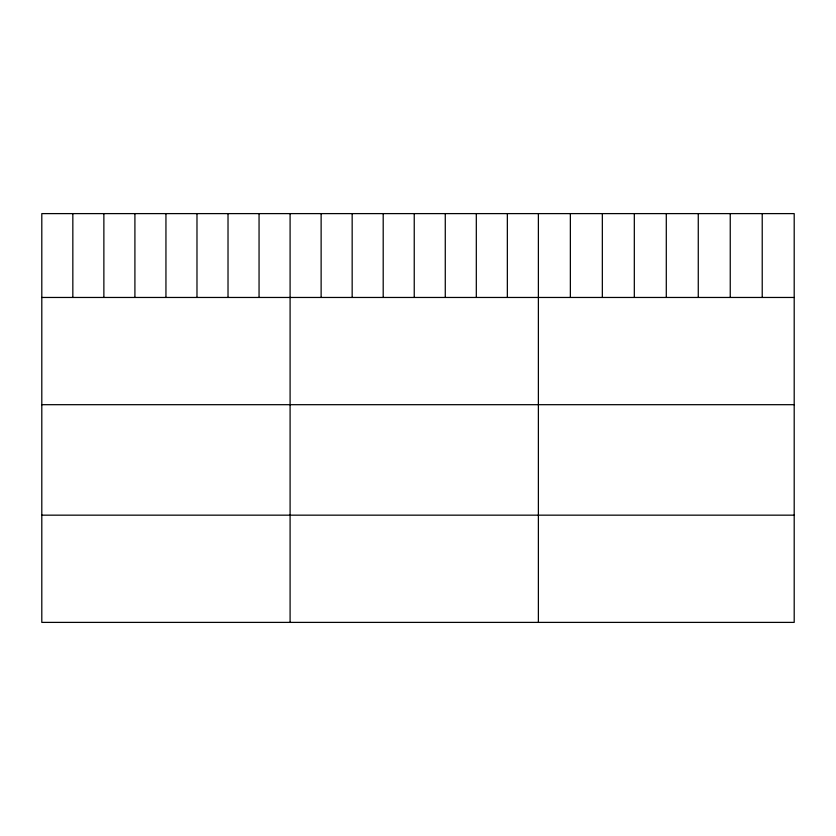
<?xml version="1.0" encoding="UTF-8"?>
<svg xmlns="http://www.w3.org/2000/svg" width="836" height="836" viewBox="0 0 836 836"><rect width="100%" height="100%" fill="white"/><g stroke="black" fill="none" stroke-linecap="round" stroke-linejoin="round"><path stroke-width="1.25" d="M794.2 297.459L794.2 622.392L41.8 622.392L41.8 213.608L794.2 213.608L794.2 297.459L41.8 297.459M41.8 404.687L794.2 404.687M41.8 515.164L794.2 515.164M762.223 213.608L762.223 297.459M730.246 213.608L730.246 297.459M698.269 213.608L698.269 297.459M666.292 213.608L666.292 297.459M634.315 213.608L634.315 297.459M602.338 213.608L602.338 297.459M570.361 213.608L570.361 297.459M538.384 213.608L538.384 622.392M507.347 213.608L507.347 297.459M476.311 213.608L476.311 297.459M445.274 213.608L445.274 297.459M414.238 213.608L414.238 297.459M383.201 213.608L383.201 297.459M352.165 213.608L352.165 297.459M321.128 213.608L321.128 297.459M290.092 213.608L290.092 622.392M259.055 213.608L259.055 297.459M228.019 213.608L228.019 297.459M196.982 213.608L196.982 297.459M165.946 213.608L165.946 297.459M134.909 213.608L134.909 297.459M103.873 213.608L103.873 297.459M72.837 213.608L72.837 297.459"/></g></svg>
